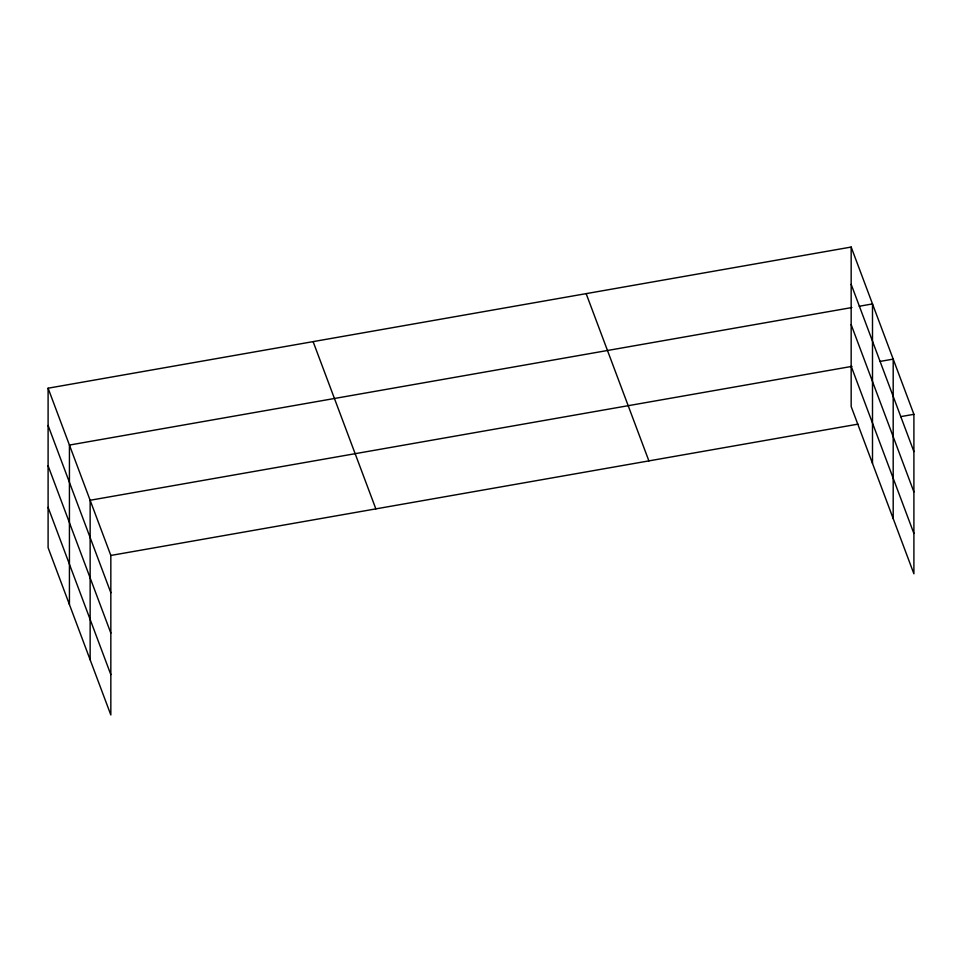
<?xml version="1.0" encoding="UTF-8"?>
<svg xmlns="http://www.w3.org/2000/svg" width="962" height="962" viewBox="0 0 962 962"><rect width="100%" height="100%" fill="white"/><g stroke="black" fill="none" stroke-linecap="round" stroke-linejoin="round"><path stroke-width="1.44" d="M48.1 388.203L110.834 555.459L110.834 714.946L48.1 547.679L48.1 388.203L851.166 247.054L913.9 414.321L913.9 573.797L851.166 406.541L851.166 247.054M851.887 307.539L69.432 445.069L69.432 604.557M859.246 306.253L872.498 303.92L872.498 463.407M851.971 366.366L90.139 500.264L90.139 659.752M879.941 361.447L893.193 359.115L893.193 518.602M110.834 555.459L857.948 424.146M900.648 416.642L913.9 414.321M851.166 284.331L913.9 451.587M851.166 324.651L913.9 491.919M851.166 366.209L913.9 533.477M586.147 293.626L648.893 460.894M313.107 341.618L375.853 508.886M48.1 425.481L110.834 592.736M48.1 465.8L110.834 633.068M48.1 507.359L110.834 674.615"/></g></svg>
